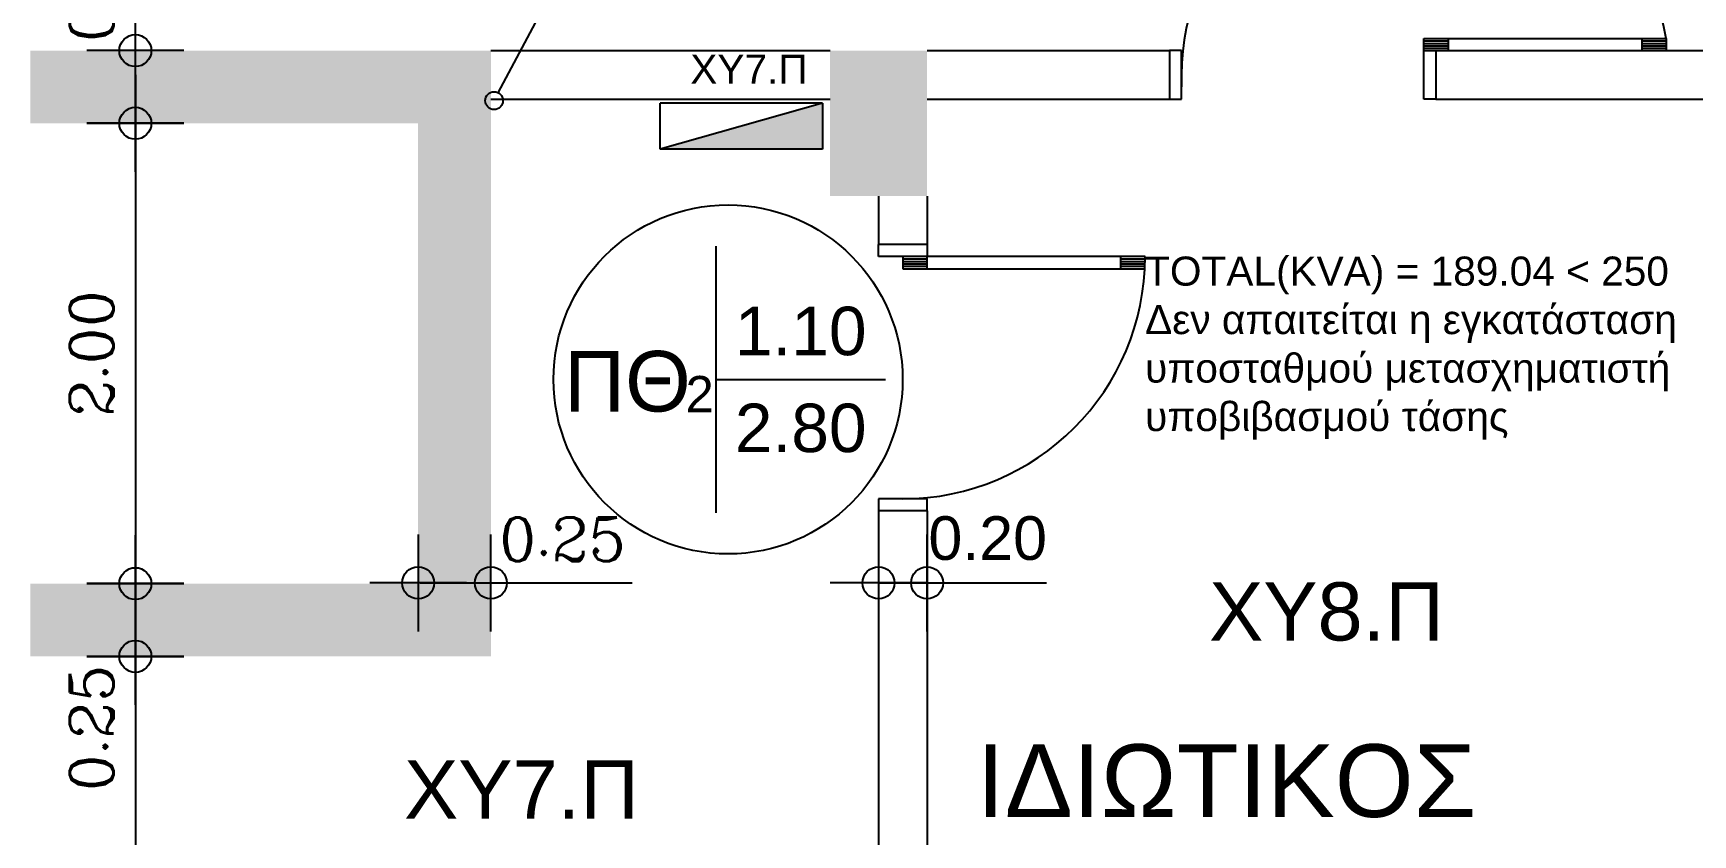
# Model space of a CAD drawing. Header units: metres. Extents: x 0 to 132, y -109 to 310.
# Drawn here: x 37.33 to 44.18, y -72.51 to -69.2 of the extents above; entities that cross this region are included whole.
import ezdxf
from ezdxf.enums import TextEntityAlignment as Align

# ---------------------------------------------------------------- set-up
doc = ezdxf.new("R2010")
doc.units = ezdxf.units.M
doc.header["$LTSCALE"] = 0.036
doc.layers.get('Defpoints').update_dxf_attribs({"color": 252})
for name, color, linetype in [('arxitektonika', 254, 'Continuous'), ('DIMBLK', 252, 'Continuous'), ('electext', 20, 'Continuous'), ('HLEK-SYMBOL', 3, 'Continuous'), ('HLEK_FL001_SYMBOLS', 230, 'Continuous'), ('Parathira', 252, 'Continuous'), ('SYMBOLA', 160, 'Continuous')]:
    doc.layers.add(name, color=color, linetype=linetype)
doc.layers.add('electrika paroxes', color=162, linetype='Continuous', lineweight=30)
doc.styles.add('COMU-N', font='arial.ttf')
doc.styles.get("Standard").update_dxf_attribs({"font": 'arial.ttf'})
doc.styles.add('W4MS2', font='W4MS2.shx')
doc.dimstyles.new('CADWDOT', dxfattribs={"dimscale": 0.1, "dimtxt": 1.8, "dimasz": 0.08, "dimexe": 2, "dimexo": 0, "dimgap": 0.09, "dimtad": 0, "dimrnd": 0.001, "dimzin": 0, "dimdsep": 46, "dimtxsty": 'Standard', "dimblk1": 'ARTDIM', "dimblk2": 'ARTDIM', "dimsah": 1, "dimcen": 0.09, "dimdle": 0.05, "dimse1": 1, "dimse2": 1, "dimadec": 0, "dimazin": 0, "dimtfac": 1, "dimtmove": 0, "dimatfit": 3, "dimldrblk": 'ARTDIM', "dimfxl": 2, "dimtvp": 0.9999, "dimtolj": 1, "dimtzin": 0, "dimarcsym": 0})

# ---------------------------------------------------------------- blocks, each defined once
blk = doc.blocks.new('A$C27677717')
at = {"layer": 'Parathira'}
for p, q in [((-1.05, 0), (-1.1, 0)), ((-1.05, -0.2), (-1.05, 0)), ((-0.05, 0), (0, 0)), ((-0.05, -0.2), (-0.05, 0)), ((-0.1, -0.1), (-0.1, -1.0987)), ((-0.05, -0.1), (-0.1, -0.1)), ((-0.09, -0.1), (-0.09, -0.2)), ((-0.08, -0.1), (-0.08, -0.2)), ((-0.07, -0.1), (-0.07, -0.2)), ((-0.06, -0.1), (-0.06, -0.2)), ((-0.05, -1.1), (-0.05, -0.1)), ((-1.1, -0.2), (-1.05, -0.2)), ((-0.1, -0.2), (-0.05, -0.2)), ((0, -0.2), (-0.05, -0.2)), ((-0.1, -1), (-0.05, -1)), ((-0.09, -1), (-0.09, -1.0992)), ((-0.08, -1), (-0.08, -1.0995)), ((-0.07, -1), (-0.07, -1.0998)), ((-0.06, -1), (-0.06, -1.0999))]:
    blk.add_line(p, q, dxfattribs=at)
blk.add_arc((-0.05, -0.1), 1, 180, 270, dxfattribs=at)
blk = doc.blocks.new('ARTDIM')
at = {"layer": 'DIMBLK'}
for p, q in [((0, -24.9975), (0, 24.9975)), ((-24.9975, 0), (24.9975, 0))]:
    blk.add_line(p, q, dxfattribs=at)
blk.add_circle((0, 0), 8.25, dxfattribs=at)
blk = doc.blocks.new('*D1347')
at = {"layer": 'arxitektonika', "color": 0, "lineweight": -2}
for p, q in [((37.751, -69.2706), (37.751, -68.6875)), ((37.751, -69.5626), (37.751, -69.2786))]:
    blk.add_line(p, q, dxfattribs=at)
at = {"layer": 'Defpoints', "color": 0, "transparency": 16777216}
for p in [(37.751, -69.2706), (38.1182, -69.2706), (38.1182, -69.5706)]:
    blk.add_point(p, dxfattribs=at)
at = {"layer": 'arxitektonika', "color": 0, "lineweight": -2, "xscale": 0.008, "yscale": 0.008, "zscale": 0.008}
for p, rotation in [((37.751, -69.2706), 90), ((37.751, -69.5706), 270)]:
    blk.add_blockref('ARTDIM', p, dxfattribs=dict(at, rotation=rotation))
at = {"layer": 'arxitektonika', "color": 0, "insert": (37.571, -68.975), "char_height": 0.18, "attachment_point": 5, "rotation": 90}
blk.add_mtext('\\A1;{\\Fcomplex.shx;0.25}', dxfattribs=at)
blk = doc.blocks.new('*D1348')
at = {"layer": 'arxitektonika', "color": 0, "lineweight": -2}
blk.add_line((37.751, -69.5786), (37.751, -71.4626), dxfattribs=at)
at = {"layer": 'Defpoints', "color": 0, "transparency": 16777216}
for p in [(38.9182, -69.5706), (37.751, -71.4706), (38.9182, -71.4706)]:
    blk.add_point(p, dxfattribs=at)
at = {"layer": 'arxitektonika', "color": 0, "lineweight": -2, "xscale": 0.008, "yscale": 0.008, "zscale": 0.008}
for p, rotation in [((37.751, -69.5706), 90), ((37.751, -71.4706), 270)]:
    blk.add_blockref('ARTDIM', p, dxfattribs=dict(at, rotation=rotation))
at = {"layer": 'arxitektonika', "color": 0, "insert": (37.571, -70.5206), "char_height": 0.18, "attachment_point": 5, "rotation": 90}
blk.add_mtext('\\A1;{\\Fcomplex.shx;2.00}', dxfattribs=at)
blk = doc.blocks.new('*D1349')
at = {"layer": 'arxitektonika', "color": 0, "lineweight": -2}
for p, q in [((37.751, -71.4786), (37.751, -71.7626)), ((37.751, -71.7706), (37.751, -72.3538))]:
    blk.add_line(p, q, dxfattribs=at)
at = {"layer": 'Defpoints', "color": 0, "transparency": 16777216}
for p in [(38.1182, -71.4706), (37.751, -71.7706), (38.2682, -71.7706)]:
    blk.add_point(p, dxfattribs=at)
at = {"layer": 'arxitektonika', "color": 0, "lineweight": -2, "xscale": 0.008, "yscale": 0.008, "zscale": 0.008}
for p, rotation in [((37.751, -71.4706), 90), ((37.751, -71.7706), 270)]:
    blk.add_blockref('ARTDIM', p, dxfattribs=dict(at, rotation=rotation))
at = {"layer": 'arxitektonika', "color": 0, "insert": (37.571, -72.0662), "char_height": 0.18, "attachment_point": 5, "rotation": 90}
blk.add_mtext('\\A1;{\\Fcomplex.shx;0.25}', dxfattribs=at)
blk = doc.blocks.new('*D1350')
at = {"layer": 'arxitektonika', "color": 0, "lineweight": -2}
blk.add_line((37.751, -71.7786), (37.751, -76.5626), dxfattribs=at)
at = {"layer": 'Defpoints', "color": 0, "transparency": 16777216}
for p in [(39.2182, -71.7706), (37.751, -76.5706), (39.2182, -76.5706)]:
    blk.add_point(p, dxfattribs=at)
at = {"layer": 'arxitektonika', "color": 0, "lineweight": -2, "xscale": 0.008, "yscale": 0.008, "zscale": 0.008}
for p, rotation in [((37.751, -71.7706), 90), ((37.751, -76.5706), 270)]:
    blk.add_blockref('ARTDIM', p, dxfattribs=dict(at, rotation=rotation))
at = {"layer": 'arxitektonika', "color": 0, "insert": (37.5672, -74.1706), "char_height": 0.18, "attachment_point": 5, "rotation": 90}
blk.add_mtext('\\A1;4.80', dxfattribs=at)
blk = doc.blocks.new('*D1355')
at = {"layer": 'arxitektonika', "color": 0, "lineweight": -2}
for p, q in [((38.9262, -71.4675), (39.2102, -71.4675)), ((39.2182, -71.4675), (39.8013, -71.4675))]:
    blk.add_line(p, q, dxfattribs=at)
at = {"layer": 'Defpoints', "color": 0, "transparency": 16777216}
for p in [(38.9182, -69.5706), (39.2182, -69.5706), (39.2182, -71.4675)]:
    blk.add_point(p, dxfattribs=at)
at = {"layer": 'arxitektonika', "color": 0, "lineweight": -2, "xscale": 0.008, "yscale": 0.008, "zscale": 0.008, "rotation": 180}
blk.add_blockref('ARTDIM', (38.9182, -71.4675), dxfattribs=at)
at = {"layer": 'arxitektonika', "color": 0, "lineweight": -2, "xscale": 0.008, "yscale": 0.008, "zscale": 0.008}
blk.add_blockref('ARTDIM', (39.2182, -71.4675), dxfattribs=at)
at = {"layer": 'arxitektonika', "color": 0, "insert": (39.5137, -71.2875), "char_height": 0.18, "attachment_point": 5}
blk.add_mtext('\\A1;{\\Fcomplex.shx;0.25}', dxfattribs=at)
blk = doc.blocks.new('*D1356')
at = {"layer": 'arxitektonika', "color": 0, "lineweight": -2}
for p, q in [((40.8262, -71.4675), (41.0102, -71.4675)), ((41.0182, -71.4675), (41.5111, -71.4675))]:
    blk.add_line(p, q, dxfattribs=at)
at = {"layer": 'Defpoints', "color": 0, "transparency": 16777216}
for p in [(40.8182, -71.1706), (41.0182, -71.1706), (41.0182, -71.4675)]:
    blk.add_point(p, dxfattribs=at)
at = {"layer": 'arxitektonika', "color": 0, "lineweight": -2, "xscale": 0.008, "yscale": 0.008, "zscale": 0.008, "rotation": 180}
blk.add_blockref('ARTDIM', (40.8182, -71.4675), dxfattribs=at)
at = {"layer": 'arxitektonika', "color": 0, "lineweight": -2, "xscale": 0.008, "yscale": 0.008, "zscale": 0.008}
blk.add_blockref('ARTDIM', (41.0182, -71.4675), dxfattribs=at)
at = {"layer": 'arxitektonika', "color": 0, "insert": (41.2686, -71.2837), "char_height": 0.18, "attachment_point": 5}
blk.add_mtext('\\A1;0.20', dxfattribs=at)
blk = doc.blocks.new('A$C30F022F0')
at = {"layer": 'Parathira'}
for p, q in [((-0.2, -0.2), (-0.2, -0.25)), ((0, -0.25), (0, -0.2)), ((-0.2, -0.25), (0, -0.25)), ((-0.1, -0.25), (-0.15, -0.25)), ((-0.2, -1.25), (0, -1.25)), ((-0.2, -1.3), (-0.2, -1.25)), ((0, -1.25), (0.05, -1.25)), ((0, -1.25), (0, -1.3)), ((0.01, -1.25), (0.01, -1.35)), ((0.02, -1.25), (0.02, -1.35)), ((0.03, -1.25), (0.03, -1.35)), ((0.04, -1.25), (0.04, -1.35)), ((0.05, -1.25), (0.05, -2.2498)), ((0.05, -1.35), (0, -1.35)), ((0.05, -2.15), (0, -2.15)), ((0.01, -2.15), (0.01, -2.2498)), ((0.02, -2.15), (0.02, -2.2498)), ((0.03, -2.15), (0.03, -2.2498)), ((0.04, -2.15), (0.04, -2.2498)), ((0.05, -2.2498), (0, -2.2498))]:
    blk.add_line(p, q, dxfattribs=at)
blk.add_arc((-0.1058, -1.256), 1.006, 278.90918, 89.66998, dxfattribs=at)
blk = doc.blocks.new('*D1357')
at = {"layer": 'arxitektonika', "color": 0, "lineweight": -2}
blk.add_line((41.0262, -68.8588), (42.0102, -68.8588), dxfattribs=at)
at = {"layer": 'Defpoints', "color": 0, "transparency": 16777216}
for p in [(42.0182, -68.8588), (41.0182, -69.2706), (42.0182, -69.2706)]:
    blk.add_point(p, dxfattribs=at)
at = {"layer": 'arxitektonika', "color": 0, "lineweight": -2, "xscale": 0.008, "yscale": 0.008, "zscale": 0.008, "rotation": 180}
blk.add_blockref('ARTDIM', (41.0182, -68.8588), dxfattribs=at)
at = {"layer": 'arxitektonika', "color": 0, "lineweight": -2, "xscale": 0.008, "yscale": 0.008, "zscale": 0.008}
blk.add_blockref('ARTDIM', (42.0182, -68.8588), dxfattribs=at)
at = {"layer": 'arxitektonika', "color": 0, "insert": (41.5182, -68.675), "char_height": 0.18, "attachment_point": 5}
blk.add_mtext('\\A1;1.00', dxfattribs=at)
blk = doc.blocks.new('gJ6_a28')
at = {"layer": 'HLEK-SYMBOL', "color": 0, "linetype": 'Continuous'}
for p, q in [((-0.67, 0), (-0.67, 0.19)), ((-0.67, 0.19), (0, 0.19)), ((-0.67, 0), (0, 0.19)), ((0, 0.19), (0, 0)), ((-0.67, 0), (0, 0))]:
    blk.add_line(p, q, dxfattribs=at)
at = {"layer": 'HLEK-SYMBOL', "color": 0}
blk.add_solid([(-0.67, 0.19), (0, 0.19), (-0.67, 0)], dxfattribs=at)
at = {"layer": 'HLEK-SYMBOL', "color": 0, "style": 'W4MS2', "flags": 8}
blk.add_attdef('NODE_NUMBER', (0.018, 0.0914), '', height=0.1, dxfattribs=at)
blk.add_attdef('NODE_NUMBER', (0.018, 0.0914), '', height=0.1, dxfattribs=at)
blk = doc.blocks.new('gY1_a6')
at = {"layer": 'SYMBOLA', "color": 0}
blk.add_line((0.0248, 0.0463), (0.2915, 0.5466), dxfattribs=at)
blk.add_lwpolyline([(0.2915, 0.5466, 0.075, 0, 0), (0.3907, 0.7316, 0, 0, 0)], format="xyseb", dxfattribs=at)
blk.add_circle((0, 0), 0.0525, dxfattribs=at)

msp = doc.modelspace()

# ---------------------------------------------------------------- hatches: boundary and pattern name
at = {"layer": 'arxitektonika'}
for points in [[(39.2182, -69.2706), (37.3182, -69.2706), (37.3182, -69.5706), (38.9182, -69.5706), (38.9182, -71.4706), (37.3182, -71.4706), (37.3182, -71.7706), (39.2182, -71.7706)], [(40.6182, -69.2706), (40.6182, -69.8706), (41.0182, -69.8706), (41.0182, -69.2706)]]:
    msp.add_hatch(color=256, dxfattribs=at).paths.add_polyline_path(points)

# ---------------------------------------------------------------- linework, layer by layer
for p, q in [((39.2182, -69.2706), (40.6182, -69.2706)), ((41.0182, -69.2706), (42.0182, -69.2706)), ((42.0182, -69.2706), (42.0182, -69.4706)), ((43.1182, -69.2706), (43.1182, -69.4706)), ((43.1182, -69.2706), (44.7882, -69.2706)), ((39.2182, -69.4706), (40.6182, -69.4706)), ((41.0182, -69.4706), (42.0182, -69.4706)), ((43.1182, -69.4706), (44.3882, -69.4706)), ((40.8182, -69.8706), (40.8182, -70.0706)), ((41.0182, -69.8706), (41.0182, -70.0706)), ((40.1469, -70.0776), (40.1469, -71.1776)), ((41.0182, -70.0706), (40.8182, -70.0706)), ((40.1469, -70.6276), (40.8469, -70.6276)), ((41.0182, -71.1706), (40.8182, -71.1706)), ((40.8182, -71.1706), (40.8182, -76.2706)), ((41.0182, -71.1706), (41.0182, -76.2706))]:
    msp.add_line(p, q, dxfattribs=at)
msp.add_circle((40.197, -70.6276), 0.7203, dxfattribs=at)

# ---------------------------------------------------------------- block references
at = {"layer": 'arxitektonika', "rotation": 90}
for name, p in [('A$C30F022F0', (41.8182, -69.2706)), ('A$C27677717', (40.8182, -70.0706))]:
    msp.add_blockref(name, p, dxfattribs=at)
at = {"layer": 'electrika paroxes', "xscale": 0.6999999999998181, "yscale": 0.6999999999998181, "zscale": 0.6999999999998181}
msp.add_blockref('gY1_a6', (39.2315, -69.477), dxfattribs=at)
at = {"layer": 'HLEK_FL001_SYMBOLS', "rotation": 180}
msp.add_blockref('gJ6_a28', (39.9163, -69.4871), dxfattribs=at)

# ---------------------------------------------------------------- texts
at = {"layer": 'arxitektonika', "style": 'COMU-N'}
for s, height, p in [('ΠΘ', 0.25, (39.5199, -70.7601)), ('2', 0.15, (40.0216, -70.7635)), ('ΙΔΙΩΤΙΚΟΣ', 0.3, (41.2227, -72.4336))]:
    msp.add_text(s, height=height, dxfattribs=at).set_placement(p)
at = {"layer": 'arxitektonika', "linetype": 'ByBlock', "style": 'COMU-N'}
for tag, text, p in [('1.10', '0.90', (40.4969, -70.5276)), ('2.80', '2.20', (40.4969, -70.9276))]:
    msp.add_attdef(tag, text=text, height=0.2, dxfattribs=at).set_placement(p, align=Align.CENTER)
at = {"layer": 'electext'}
for s, height, p in [('ΧΥ7.Π', 0.12, (40.0412, -69.4071)), ('ΧΥ8.Π', 0.24, (42.1824, -71.7053)), ('ΧΥ7.Π', 0.24, (38.8601, -72.4403))]:
    msp.add_text(s, height=height, dxfattribs=at).set_placement(p)
at = {"layer": 'electext', "insert": (41.9182, -70.1206), "char_height": 0.12, "attachment_point": 1}
msp.add_mtext_dynamic_manual_height_columns('TOTAL(KVA) = 189.04 < 250\\PΔεν απαιτείται η εγκατάσταση υποσταθμού μετασχηματιστή υποβιβασμού τάσης', width=2.47, gutter_width=0.6, heights=[0], dxfattribs=at)

# ---------------------------------------------------------------- dimensions: what is measured, and where the dimension line sits
at = {"layer": 'arxitektonika'}
for base, p1, p2, picture, middle in [((42.0182, -68.8588), (41.0182, -69.2706), (42.0182, -69.2706), '*D1357', (41.5182, -68.675)), ((41.0182, -71.4675), (40.8182, -71.1706), (41.0182, -71.1706), '*D1356', (41.2686, -71.2837))]:
    dim = msp.add_linear_dim(base=base, p1=p1, p2=p2, dimstyle='CADWDOT', dxfattribs=at)
    dim.commit()
    dim.dimension.update_dxf_attribs({"geometry": picture, "text_midpoint": middle})
for base, p1, p2, text, picture, middle in [((37.751, -69.2706), (38.1182, -69.5706), (38.1182, -69.2706), '{\\Fcomplex.shx;0.25}', '*D1347', (37.571, -68.975)), ((37.751, -71.4706), (38.9182, -69.5706), (38.9182, -71.4706), '{\\Fcomplex.shx;2.00}', '*D1348', (37.571, -70.5206)), ((37.751, -71.7706), (38.1182, -71.4706), (38.2682, -71.7706), '{\\Fcomplex.shx;0.25}', '*D1349', (37.571, -72.0662))]:
    dim = msp.add_linear_dim(base=base, p1=p1, p2=p2, angle=90, text=text, dimstyle='CADWDOT', dxfattribs=at)
    dim.commit()
    dim.dimension.update_dxf_attribs({"geometry": picture, "text_midpoint": middle})
dim = msp.add_linear_dim(base=(39.2182, -71.4675), p1=(38.9182, -69.5706), p2=(39.2182, -69.5706), text='{\\Fcomplex.shx;0.25}', dimstyle='CADWDOT', dxfattribs=at)
dim.commit()
dim.dimension.update_dxf_attribs({"geometry": '*D1355', "text_midpoint": (39.5137, -71.2875)})
dim = msp.add_linear_dim(base=(37.751, -76.5706), p1=(39.2182, -71.7706), p2=(39.2182, -76.5706), angle=90, dimstyle='CADWDOT', dxfattribs=at)
dim.commit()
dim.dimension.update_dxf_attribs({"geometry": '*D1350', "text_midpoint": (37.5672, -74.1706)})

doc.saveas('drawing.dxf')
